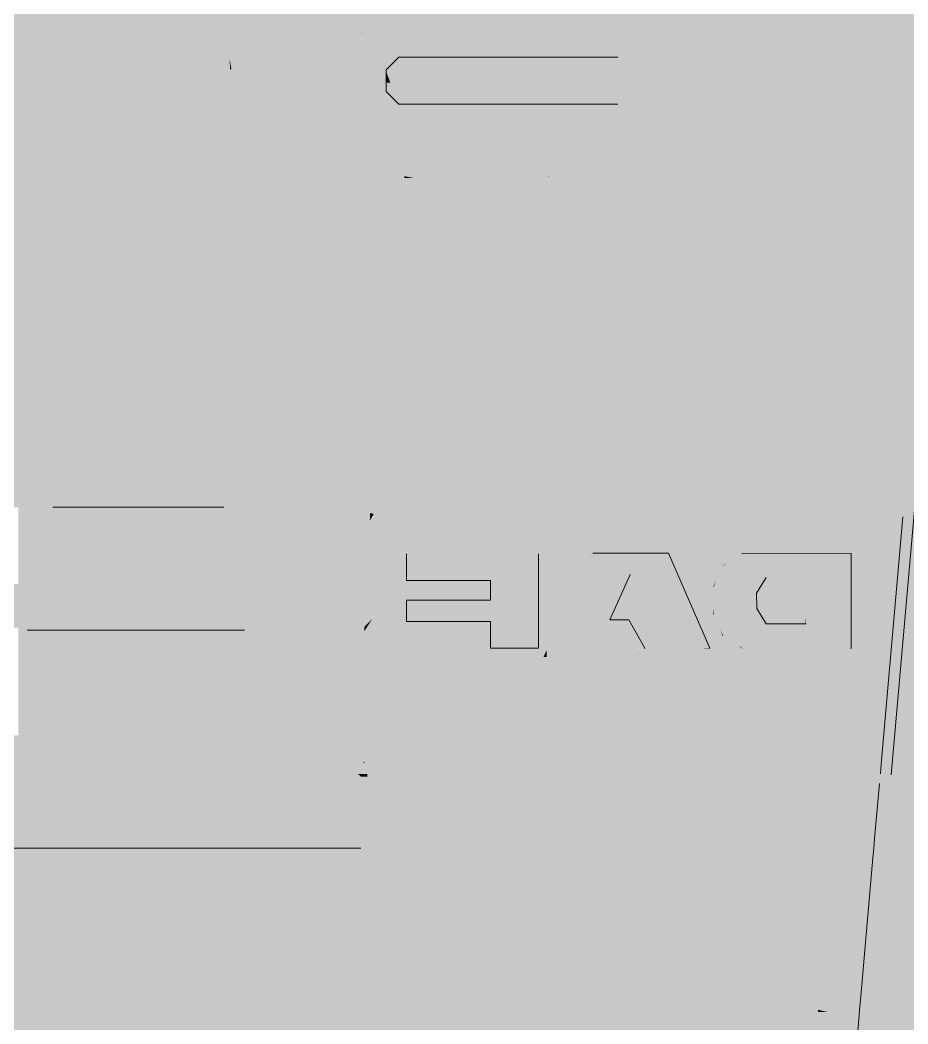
# Model space of a CAD drawing. Header units: millimetres. Extents: x 365175 to 2667127, y -330297 to -162108.
# Drawn here: x 1651414.2 to 1651786.2, y -326189 to -325768.4 of the extents above; entities that cross this region are included whole.
import ezdxf

# ---------------------------------------------------------------- set-up
doc = ezdxf.new("R2010")
doc.units = ezdxf.units.MM
doc.header["$MEASUREMENT"] = 0
doc.layers.add('Cars', color=7, linetype='Continuous')

# ---------------------------------------------------------------- blocks, each defined once
blk = doc.blocks.new('Élément de coupe_76_1', base_point=(1275690.65, -327096.82))
at = {"layer": 'Cars', "linetype": 'Continuous', "lineweight": 0, "true_color": 0x000000}
for points in [[(1651273.85, -325774.34), (1651634.84, -325774.34), (1651273.85, -325763.52)], [(1651634.83, -325763.52), (1651273.85, -325763.52), (1651634.84, -325774.34)], [(1651634.84, -325774.34), (1651747.06, -325774.35), (1651634.83, -325763.52)], [(1651747.06, -325774.35), (1651747, -325763.52), (1651634.83, -325763.52)], [(1651747, -325763.52), (1651747.06, -325774.35), (1651805.3, -325774.36)], [(1651805.16, -325763.52), (1651747, -325763.52), (1651805.3, -325774.36)], [(1651634.84, -325774.34), (1651273.85, -325774.34), (1651297.78, -325775.87), (1651344.5, -325775.8), (1651347.19, -325779.04), (1651502.75, -325789), (1651501.94, -325784.4), (1651509.05, -325775.8), (1651634.84, -325776.15)], [(1651509.05, -325775.8), (1651507.44, -325777.74), (1651513.74, -325786.57), (1651522.25, -325778.23)], [(1651509.05, -325775.8), (1651522.25, -325778.23), (1651666.42, -325778.23), (1651544, -325775.9)], [(1651544, -325775.9), (1651666.42, -325778.23), (1651677.98, -325775.88), (1651634.84, -325776.15)], [(1651634.84, -325776.15), (1651643.41, -325776.1), (1651634.84, -325774.34)], [(1651634.84, -325774.34), (1651643.41, -325776.1), (1651677.98, -325775.88), (1651685.36, -325784.45), (1651685.32, -325784.69), (1651747.6, -325797.46), (1651747.06, -325774.35)], [(1651666.42, -325778.23), (1651674.93, -325786.57), (1651679.84, -325778.04), (1651677.98, -325775.88)], [(1651747.06, -325774.35), (1651747.6, -325797.46), (1651805.73, -325797.43)], [(1651805.3, -325774.36), (1651747.06, -325774.35), (1651805.73, -325797.43)], [(1651347.19, -325779.04), (1651351.65, -325784.4), (1651349.46, -325797.46), (1651504.24, -325797.46), (1651502.75, -325789)], [(1651501.94, -325784.4), (1651513.74, -325786.57), (1651507.44, -325777.74)], [(1651513.74, -325786.57), (1651567.55, -325789.24), (1651522.25, -325778.23)], [(1651522.25, -325778.23), (1651567.55, -325789.24), (1651572.95, -325783.94)], [(1651572.95, -325783.94), (1651666.42, -325778.23), (1651522.25, -325778.23)], [(1651664.66, -325783.94), (1651666.42, -325778.23), (1651572.95, -325783.94)], [(1651664.66, -325783.94), (1651670.06, -325789.24), (1651666.42, -325778.23)], [(1651674.93, -325786.57), (1651666.42, -325778.23), (1651670.06, -325789.24)], [(1651679.84, -325778.04), (1651674.93, -325786.57), (1651685.36, -325784.45)], [(1651513.74, -325786.57), (1651501.94, -325784.4), (1651504.1, -325796.67)], [(1651513.74, -325786.57), (1651501.94, -325784.4), (1651504.1, -325796.67)], [(1651501.94, -325784.4), (1651502.21, -325788.96), (1651502.75, -325789)], [(1651567.55, -325789.83), (1651572.6, -325803.24), (1651572.73, -325803.36), (1651572.73, -325784.16), (1651567.55, -325789.24)], [(1651567.55, -325789.24), (1651567.55, -325789.83), (1651569.33, -325794.56), (1651572.73, -325794.56), (1651572.73, -325784.16)], [(1651572.95, -325783.94), (1651572.73, -325784.16), (1651572.73, -325803.36), (1651572.91, -325803.54), (1651664.43, -325783.94)], [(1651572.95, -325783.94), (1651572.73, -325784.16), (1651572.73, -325794.56), (1651614.86, -325794.56), (1651664.43, -325783.94)], [(1651572.91, -325803.54), (1651572.95, -325803.58), (1651664.43, -325803.58), (1651664.43, -325783.94)], [(1651614.86, -325794.56), (1651658.56, -325794.56), (1651663.97, -325799.86), (1651663.97, -325803.58), (1651664.43, -325803.58), (1651664.43, -325783.94)], [(1651664.43, -325803.58), (1651669.84, -325798.28), (1651664.43, -325783.94)], [(1651664.43, -325803.58), (1651669.84, -325798.28), (1651664.43, -325783.94)], [(1651664.43, -325783.94), (1651669.84, -325789.24), (1651664.66, -325783.94)], [(1651664.43, -325783.94), (1651669.84, -325789.24), (1651664.66, -325783.94)], [(1651669.84, -325789.24), (1651664.43, -325783.94), (1651669.84, -325798.28)], [(1651669.84, -325789.24), (1651664.43, -325783.94), (1651669.84, -325798.28)], [(1651669.84, -325789.24), (1651670.06, -325789.24), (1651664.66, -325783.94)], [(1651669.84, -325789.24), (1651670.06, -325789.24), (1651664.66, -325783.94)], [(1651674.93, -325786.57), (1651674.93, -325800.95), (1651684.48, -325789.9), (1651685.36, -325784.45)], [(1651683.25, -325797.46), (1651747.6, -325797.46), (1651685.32, -325784.69)], [(1651502.21, -325788.96), (1651502.71, -325797.46), (1651504.24, -325797.46), (1651502.75, -325789)], [(1651504, -325802.74), (1651513.74, -325800.95), (1651513.74, -325786.57), (1651504.1, -325796.67), (1651504.24, -325797.46)], [(1651504, -325802.74), (1651513.74, -325800.95), (1651513.74, -325786.57), (1651504.1, -325796.67), (1651504.24, -325797.46)], [(1651567.55, -325789.24), (1651513.74, -325786.57), (1651513.74, -325800.95)], [(1651513.74, -325800.95), (1651567.55, -325798.28), (1651567.55, -325789.24)], [(1651572.6, -325803.24), (1651567.55, -325789.83), (1651567.55, -325798.28)], [(1651567.55, -325794.56), (1651569.33, -325794.56), (1651567.55, -325789.83)], [(1651670.06, -325789.24), (1651669.84, -325789.24), (1651669.84, -325798.28)], [(1651670.06, -325789.24), (1651669.84, -325789.24), (1651669.84, -325798.28)], [(1651670.06, -325798.28), (1651670.06, -325789.24), (1651669.84, -325798.28)], [(1651670.06, -325798.28), (1651670.06, -325789.24), (1651669.84, -325798.28)], [(1651674.93, -325800.95), (1651674.93, -325786.57), (1651670.06, -325798.28)], [(1651670.06, -325798.28), (1651674.93, -325786.57), (1651670.06, -325789.24)], [(1651674.93, -325800.95), (1651683.47, -325802.68), (1651683.25, -325797.46), (1651684.48, -325789.9)], [(1651349.46, -325797.46), (1651349.67, -325802.31), (1651634.82, -325820.57), (1651634.82, -325810.8), (1651512.25, -325811.13), (1651504, -325802.74), (1651504.24, -325797.46)], [(1651500.72, -325809.27), (1651500.56, -325811.97), (1651634.82, -325820.57), (1651634.82, -325810.8), (1651512.25, -325811.13), (1651504, -325802.74), (1651504.24, -325797.46), (1651502.71, -325797.46)], [(1651522.25, -325809.29), (1651567.55, -325798.28), (1651513.74, -325800.95)], [(1651522.25, -325809.29), (1651572.95, -325803.58), (1651567.55, -325798.28)], [(1651634.82, -325820.57), (1651747.6, -325797.46), (1651683.25, -325797.46), (1651683.47, -325802.68), (1651675.05, -325811.04), (1651634.82, -325810.8)], [(1651748.13, -325820.57), (1651747.6, -325797.46), (1651634.82, -325820.57)], [(1651664.66, -325803.58), (1651670.06, -325798.28), (1651664.43, -325803.58)], [(1651669.84, -325798.28), (1651664.43, -325803.58), (1651670.06, -325798.28)], [(1651669.84, -325798.28), (1651664.43, -325803.58), (1651670.06, -325798.28)], [(1651664.45, -325803.58), (1651670.06, -325798.28), (1651664.43, -325803.58)], [(1651666.42, -325809.29), (1651670.06, -325798.28), (1651664.66, -325803.58)], [(1651674.93, -325800.95), (1651670.06, -325798.28), (1651666.42, -325809.29)], [(1651747.6, -325797.46), (1651748.13, -325820.57), (1651805.73, -325797.43)], [(1651805.73, -325797.43), (1651748.13, -325820.57), (1651806.15, -325820.5)], [(1651504, -325802.74), (1651508.91, -325807.73), (1651513.74, -325800.95)], [(1651504, -325802.74), (1651508.91, -325807.73), (1651513.74, -325800.95)], [(1651508.91, -325807.73), (1651512.25, -325811.13), (1651522.25, -325809.29), (1651513.74, -325800.95)], [(1651508.91, -325807.73), (1651512.25, -325811.13), (1651522.25, -325809.29), (1651513.74, -325800.95)], [(1651666.42, -325809.29), (1651675.05, -325811.04), (1651678.67, -325807.45), (1651674.93, -325800.95)], [(1651683.47, -325802.68), (1651674.93, -325800.95), (1651678.67, -325807.45)], [(1651522.25, -325809.29), (1651666.42, -325809.29), (1651572.95, -325803.58)], [(1651666.42, -325809.29), (1651664.66, -325803.58), (1651572.95, -325803.58)], [(1651604.86, -325810.88), (1651522.25, -325809.29), (1651512.25, -325811.13)], [(1651604.86, -325810.88), (1651522.25, -325809.29), (1651512.25, -325811.13)], [(1651666.42, -325809.29), (1651522.25, -325809.29), (1651604.86, -325810.88), (1651634.82, -325810.8), (1651675.05, -325811.04)], [(1651666.42, -325809.29), (1651522.25, -325809.29), (1651604.86, -325810.88), (1651634.82, -325810.8), (1651675.05, -325811.04)], [(1651634.82, -325810.8), (1651634.82, -325820.57), (1651673.34, -325812.67), (1651675.05, -325811.04)], [(1651500.05, -325820.57), (1651634.82, -325820.57), (1651500.56, -325811.97)], [(1651673.34, -325812.67), (1651634.82, -325820.57), (1651665.05, -325820.57)], [(1651634.83, -325829.3), (1651273.85, -325820.57), (1651273.85, -325829.3)], [(1651404.52, -325820.57), (1651273.85, -325820.57), (1651634.83, -325829.3), (1651634.82, -325820.57)], [(1651500.05, -325820.57), (1651498.01, -325825.99), (1651634.83, -325829.3), (1651634.82, -325820.57)], [(1651634.83, -325829.3), (1651748.13, -325820.57), (1651634.82, -325820.57)], [(1651665.05, -325820.57), (1651634.82, -325820.57), (1651634.83, -325829.3), (1651659.77, -325827.38)], [(1651634.83, -325829.3), (1651748.19, -325829.3), (1651748.13, -325820.57)], [(1651748.13, -325820.57), (1651748.19, -325829.3), (1651806.15, -325820.5)], [(1651806.15, -325820.5), (1651748.19, -325829.3), (1651806.3, -325829.3)], [(1651634.83, -325829.3), (1651498.01, -325825.99), (1651496.77, -325829.3)], [(1651634.83, -325829.3), (1651658.28, -325829.3), (1651659.77, -325827.38)], [(1651634.83, -325829.3), (1651273.85, -325829.3), (1651575.26, -325833.78)], [(1651273.85, -325833.78), (1651575.26, -325833.78), (1651273.85, -325829.3)], [(1651496.8, -325830.48), (1651499.32, -325832.65), (1651575.26, -325833.78), (1651634.83, -325829.3), (1651496.77, -325829.3)], [(1651575.26, -325833.78), (1651634.83, -325833.78), (1651634.83, -325829.3)], [(1651575.26, -325833.78), (1651634.83, -325833.78), (1651634.83, -325829.3)], [(1651748.56, -325833.78), (1651748.19, -325829.3), (1651634.83, -325833.78)], [(1651634.83, -325833.78), (1651748.19, -325829.3), (1651634.83, -325829.3)], [(1651634.83, -325829.3), (1651634.83, -325833.78), (1651654.08, -325833.02), (1651658.28, -325829.3)], [(1651748.56, -325833.78), (1651795.1, -325833.78), (1651748.19, -325829.3)], [(1651806.3, -325829.3), (1651748.19, -325829.3), (1651795.1, -325833.78)], [(1651273.85, -325845.12), (1651574.41, -325845.12), (1651273.85, -325833.78)], [(1651575.26, -325833.78), (1651273.85, -325833.78), (1651574.41, -325845.12)], [(1651499.32, -325832.65), (1651500.63, -325833.78), (1651575.26, -325833.78)], [(1651500.63, -325833.78), (1651507.4, -325835.19), (1651575.21, -325834.49), (1651575.26, -325833.78)], [(1651634.83, -325845.12), (1651575.26, -325833.78), (1651574.41, -325845.12)], [(1651575.21, -325834.49), (1651578.82, -325834.46), (1651575.26, -325833.78)], [(1651634.83, -325845.12), (1651634.83, -325833.78), (1651575.26, -325833.78)], [(1651634.83, -325833.78), (1651575.26, -325833.78), (1651578.82, -325834.46), (1651634.83, -325833.88)], [(1651634.83, -325833.78), (1651653.23, -325833.78), (1651654.08, -325833.02)], [(1651748.56, -325845.12), (1651634.83, -325833.78), (1651634.83, -325845.12)], [(1651748.56, -325845.12), (1651748.56, -325833.78), (1651634.83, -325833.78)], [(1651634.83, -325833.88), (1651636.21, -325833.92), (1651634.83, -325833.78)], [(1651634.83, -325833.78), (1651636.21, -325833.92), (1651652.09, -325834.29), (1651653.23, -325833.78)], [(1651748.56, -325845.12), (1651794.86, -325845.12), (1651748.56, -325833.78)], [(1651794.86, -325845.12), (1651795.1, -325833.78), (1651748.56, -325833.78)], [(1651273.85, -325845.12), (1651273.85, -325862.13), (1651573.14, -325862.13)], [(1651574.41, -325845.12), (1651273.85, -325845.12), (1651573.14, -325862.13)], [(1651634.83, -325862.13), (1651574.41, -325845.12), (1651573.14, -325862.13)], [(1651634.83, -325862.13), (1651634.83, -325845.12), (1651574.41, -325845.12)], [(1651634.83, -325862.13), (1651748.57, -325862.13), (1651634.83, -325845.12)], [(1651748.57, -325862.13), (1651748.56, -325845.12), (1651634.83, -325845.12)], [(1651748.57, -325862.13), (1651794.15, -325862.13), (1651748.56, -325845.12)], [(1651794.15, -325862.13), (1651794.86, -325845.12), (1651748.56, -325845.12)], [(1651566.57, -325968.49), (1651273.85, -325862.13), (1651273.85, -325968.49)], [(1651573.14, -325862.13), (1651273.85, -325862.13), (1651566.57, -325968.49)], [(1651634.83, -325968.49), (1651573.14, -325862.13), (1651566.57, -325968.49)], [(1651634.83, -325968.49), (1651634.83, -325862.13), (1651573.14, -325862.13)], [(1651634.83, -325968.49), (1651748.57, -325968.49), (1651634.83, -325862.13)], [(1651748.57, -325968.49), (1651748.57, -325862.13), (1651634.83, -325862.13)], [(1651748.57, -325968.49), (1651784.82, -325968.49), (1651748.57, -325862.13)], [(1651784.82, -325968.49), (1651794.15, -325862.13), (1651748.57, -325862.13)], [(1651798.7, -325862.13), (1651779.17, -326084.59), (1651806.67, -326084.59), (1651802.9, -325979.33), (1651792.77, -325975.96), (1651791.95, -325969.89), (1651802.57, -325970.23)], [(1651784.47, -325972.5), (1651794.15, -325864.88), (1651784.82, -325968.49)], [(1651794.15, -325864.88), (1651784.47, -325972.5), (1651798.04, -325869.66), (1651798.45, -325864.88)], [(1651784.82, -325968.49), (1651794.15, -325864.88), (1651794.15, -325862.13)], [(1651784.47, -325972.5), (1651779.16, -326084.41), (1651781.62, -326056.72), (1651798.04, -325869.66)], [(1651779.16, -326084.41), (1651781.62, -326056.72), (1651798.04, -325869.66), (1651788.55, -325941.56), (1651782.84, -326006.8)], [(1651566.57, -325968.49), (1651273.85, -325968.49), (1651273.85, -325972.5)], [(1651566.57, -325968.49), (1651273.85, -325968.49), (1651273.85, -325972.5)], [(1651566.57, -325968.49), (1651273.85, -325972.5), (1651566.33, -325972.5)], [(1651566.57, -325968.49), (1651273.85, -325972.5), (1651566.33, -325972.5)], [(1651566.33, -325972.5), (1651634.83, -325972.5), (1651566.57, -325968.49)], [(1651566.33, -325972.5), (1651634.83, -325972.5), (1651566.57, -325968.49)], [(1651566.57, -325968.49), (1651634.83, -325972.5), (1651634.83, -325968.49)], [(1651566.57, -325968.49), (1651634.83, -325972.5), (1651634.83, -325968.49)], [(1651634.83, -325972.5), (1651748.57, -325968.49), (1651634.83, -325968.49)], [(1651634.83, -325972.5), (1651748.57, -325968.49), (1651634.83, -325968.49)], [(1651634.83, -325972.5), (1651748.57, -325972.5), (1651748.57, -325968.49)], [(1651634.83, -325972.5), (1651748.57, -325972.5), (1651748.57, -325968.49)], [(1651784.47, -325972.5), (1651784.82, -325968.49), (1651748.57, -325972.5)], [(1651784.47, -325972.5), (1651784.82, -325968.49), (1651748.57, -325972.5)], [(1651748.57, -325972.5), (1651784.82, -325968.49), (1651748.57, -325968.49)], [(1651748.57, -325972.5), (1651784.82, -325968.49), (1651748.57, -325968.49)], [(1651413.54, -325972.5), (1651413.54, -326004.72), (1651418.39, -326001.59), (1651414.86, -325972.5)], [(1651413.54, -325977.79), (1651415.63, -325978.81), (1651414.86, -325972.5), (1651413.54, -325972.5)], [(1651414.86, -325972.5), (1651418.39, -326001.59), (1651426.17, -325996.57), (1651427.93, -325995.3), (1651427.93, -325972.5)], [(1651427.93, -325972.5), (1651414.86, -325972.5), (1651415.63, -325978.81), (1651427.93, -325984.84)], [(1651427.93, -325972.5), (1651427.93, -325995.3), (1651429.28, -325991.05), (1651428.42, -325972.5)], [(1651427.93, -325984.84), (1651429.11, -325987.35), (1651428.42, -325972.5), (1651427.93, -325972.5)], [(1651431.36, -325972.5), (1651428.42, -325972.5), (1651429.28, -325991.05), (1651431.45, -325984.2)], [(1651431.36, -325972.5), (1651428.42, -325972.5), (1651429.11, -325987.35), (1651429.91, -325989.06), (1651431.45, -325984.2)], [(1651498.12, -325972.5), (1651431.36, -325972.5), (1651431.45, -325984.21), (1651497.22, -325984.22)], [(1651498.12, -325972.5), (1651431.36, -325972.5), (1651431.45, -325984.21), (1651497.22, -325984.22)], [(1651498.12, -325972.5), (1651497.22, -325984.22), (1651499.49, -325993.62), (1651500.96, -325972.5)], [(1651498.12, -325972.5), (1651497.22, -325984.22), (1651499.49, -325993.62), (1651500.96, -325972.5)], [(1651500.96, -325972.5), (1651499.49, -325993.62), (1651503.52, -325996.92), (1651502.24, -325972.5)], [(1651500.96, -325972.5), (1651500.03, -325985.92), (1651502.87, -325984.47), (1651502.24, -325972.5)], [(1651515.33, -325972.5), (1651502.24, -325972.5), (1651503.52, -325996.93), (1651513.08, -326004.76)], [(1651502.24, -325972.5), (1651502.87, -325984.47), (1651514.92, -325978.33), (1651515.33, -325972.5)], [(1651515.33, -325972.5), (1651513.08, -326004.76), (1651533.42, -326004.9), (1651520.42, -325972.5)], [(1651514.92, -325978.33), (1651522.74, -325978.29), (1651520.42, -325972.5), (1651515.33, -325972.5)], [(1651564.58, -325972.5), (1651520.42, -325972.5), (1651533.42, -326004.9), (1651559.32, -326005.08), (1651560.88, -325974.9)], [(1651564.58, -325972.5), (1651520.42, -325972.5), (1651522.74, -325978.29), (1651560.72, -325978.08), (1651560.88, -325974.9)], [(1651559.32, -326005.08), (1651559.96, -326007.01), (1651566.09, -325976.5), (1651560.88, -325974.9)], [(1651560.72, -325978.08), (1651562.39, -325975.36), (1651560.88, -325974.9)], [(1651564.58, -325972.5), (1651560.88, -325974.9), (1651566.09, -325976.5), (1651566.33, -325972.5)], [(1651562.39, -325975.36), (1651566.26, -325973.72), (1651566.33, -325972.5), (1651564.58, -325972.5), (1651560.88, -325974.9)], [(1651634.83, -325976.5), (1651566.33, -325972.5), (1651566.09, -325976.5)], [(1651566.26, -325973.72), (1651587.25, -325973.72), (1651566.33, -325972.5)], [(1651634.83, -325976.5), (1651634.83, -325972.5), (1651566.33, -325972.5)], [(1651634.83, -325972.5), (1651566.33, -325972.5), (1651587.25, -325973.72), (1651631.83, -325973.72), (1651634.83, -325973.61)], [(1651634.83, -325976.5), (1651748.57, -325976.5), (1651634.83, -325972.5)], [(1651748.57, -325976.5), (1651748.57, -325972.5), (1651634.83, -325972.5)], [(1651634.83, -325973.61), (1651666.46, -325973.61), (1651634.83, -325972.5)], [(1651748.57, -325972.5), (1651634.83, -325972.5), (1651666.46, -325973.61), (1651745.63, -325973.61), (1651748.57, -325973.45)], [(1651748.57, -325976.5), (1651784.11, -325976.5), (1651748.57, -325972.5)], [(1651784.11, -325976.5), (1651784.47, -325972.5), (1651748.57, -325972.5)], [(1651748.57, -325973.45), (1651757.05, -325973.45), (1651748.57, -325972.5)], [(1651784.47, -325972.5), (1651748.57, -325972.5), (1651757.05, -325973.45), (1651781.97, -325973.45)], [(1651779.16, -326084.41), (1651784.47, -325972.5), (1651774.66, -326084.23)], [(1651558.54, -326022.48), (1651556.68, -326067.45), (1651558.63, -326073.22), (1651558.16, -326078.84), (1651560.03, -326080.22), (1651566.09, -325976.5), (1651559.96, -326007.01), (1651561.94, -326012.34), (1651562.21, -326012.99), (1651561.67, -326019.45)], [(1651560.03, -326080.22), (1651634.83, -326080.22), (1651595.15, -326020.34), (1651576.1, -326020.34), (1651576.1, -326011.5), (1651589.29, -326011.5), (1651583.82, -326003.25), (1651576.1, -326003.25), (1651576.1, -325992.06), (1651576.4, -325992.06), (1651566.09, -325976.5)], [(1651634.83, -325976.5), (1651566.09, -325976.5), (1651576.4, -325992.06), (1651631.42, -325992.06), (1651631.42, -326031.54), (1651611.3, -326031.54), (1651611.3, -326020.34), (1651595.15, -326020.34), (1651634.83, -326080.22)], [(1651653.37, -325993.41), (1651634.83, -325976.5), (1651634.83, -326080.22), (1651748.58, -326080.22), (1651695.22, -326031.57), (1651682.5, -326031.55), (1651674.59, -326012.76), (1651667.33, -326006.14), (1651661.28, -326019.69), (1651669.33, -326019.69), (1651675.95, -326031.48), (1651675.67, -326031.55), (1651635.49, -326031.5)], [(1651748.57, -325976.5), (1651634.83, -325976.5), (1651653.37, -325993.41), (1651654.15, -325991.75), (1651654.39, -325991.69), (1651685.92, -325991.73), (1651703.21, -326031.52), (1651702.99, -326031.58), (1651695.22, -326031.57), (1651748.58, -326080.22), (1651748.57, -326031.62), (1651716.68, -326031.6), (1651708.64, -326026.39), (1651704.65, -326017.57), (1651704.63, -326005.84), (1651708.59, -325997.03), (1651716.62, -325991.83), (1651716.94, -325991.77), (1651748.57, -325991.8)], [(1651752.47, -325991.81), (1651748.57, -325976.5), (1651748.57, -325991.8)], [(1651748.57, -325976.5), (1651752.47, -325991.81), (1651762.47, -325991.82), (1651762.5, -326031.14), (1651775.01, -326080.22), (1651784.11, -325976.5)], [(1651273.85, -326012.99), (1651562.21, -326012.99), (1651561.91, -326012.27), (1651426.18, -325996.57), (1651413.54, -326004.72), (1651395.76, -326004.11), (1651381.37, -325993.82), (1651380.5, -325991.28), (1651319.11, -325984.18), (1651273.85, -325983.7)], [(1651427.93, -325995.3), (1651426.17, -325996.57), (1651561.92, -326012.27), (1651559.96, -326007.01), (1651559.32, -326005.08), (1651513.08, -326004.76), (1651503.52, -325996.92), (1651499.49, -325993.62), (1651497.22, -325984.22), (1651431.45, -325984.21), (1651429.28, -325991.05)], [(1651431.45, -325984.21), (1651429.91, -325989.06), (1651498.24, -325989.04), (1651499.49, -325993.62), (1651497.22, -325984.22)], [(1651661.28, -326019.69), (1651654.39, -325991.69), (1651635.7, -326031.44)], [(1651654.39, -325991.69), (1651654.15, -325991.75), (1651639.56, -326022.84), (1651635.7, -326031.44)], [(1651654.39, -325991.69), (1651654.15, -325991.75), (1651639.56, -326022.84), (1651635.7, -326031.44)], [(1651654.15, -325991.75), (1651653.31, -325993.35), (1651653.37, -325993.41)], [(1651661.28, -326019.69), (1651669.77, -326000.68), (1651654.39, -325991.69)], [(1651669.77, -326000.68), (1651685.92, -325991.73), (1651654.39, -325991.69)], [(1651682.71, -326031.5), (1651685.92, -325991.73), (1651669.77, -326000.68)], [(1651703.21, -326031.52), (1651685.92, -325991.73), (1651682.71, -326031.5)], [(1651726.81, -326001.96), (1651716.94, -325991.77), (1651708.92, -325996.96)], [(1651710.74, -325995.63), (1651708.92, -325996.96), (1651716.94, -325991.77), (1651716.62, -325991.83)], [(1651762.47, -325991.82), (1651716.94, -325991.77), (1651743.56, -326001.98)], [(1651743.56, -326001.98), (1651716.94, -325991.77), (1651726.81, -326001.96)], [(1651743.57, -326021.39), (1651762.47, -325991.82), (1651743.56, -326001.98)], [(1651762.5, -326031.59), (1651762.47, -325991.82), (1651743.57, -326021.39)], [(1651426.17, -325996.57), (1651561.91, -326012.27), (1651426.18, -325996.57), (1651427.93, -325995.3)], [(1651573.16, -326008.38), (1651587.4, -326008.65), (1651583.82, -326003.25), (1651576.1, -326003.25), (1651576.1, -325992.06), (1651572.91, -325997.62)], [(1651611.3, -325992.06), (1651576.1, -326003.25), (1651611.3, -326003.25)], [(1651576.1, -325992.06), (1651576.1, -326003.25), (1651611.3, -325992.06)], [(1651611.3, -326020.34), (1651631.42, -326031.54), (1651611.3, -325992.06), (1651611.3, -326003.25), (1651611.3, -326011.5)], [(1651631.42, -326031.54), (1651631.42, -325992.06), (1651611.3, -325992.06)], [(1651634.83, -326035.18), (1651673.1, -326036.44), (1651675.67, -326031.55), (1651635.49, -326031.5), (1651653.37, -325993.41), (1651653.31, -325993.35), (1651651.91, -325996.02), (1651634.83, -326032.47)], [(1651710.74, -325995.63), (1651708.59, -325997.03), (1651708.92, -325996.96)], [(1651418.39, -326001.59), (1651426.18, -325996.57), (1651426.17, -325996.56)], [(1651561.91, -326012.27), (1651426.18, -325996.57), (1651561.91, -326012.28), (1651562.2, -326012.99)], [(1651702.23, -326010.52), (1651702.33, -326022.1), (1651706.42, -326030.71), (1651714.6, -326035.65), (1651748.57, -326034.84), (1651748.57, -326031.62), (1651716.68, -326031.6), (1651708.64, -326026.39), (1651704.65, -326017.57), (1651704.63, -326005.84), (1651708.59, -325997.03), (1651706.19, -326001.72)], [(1651722.84, -326008.43), (1651708.92, -325996.96), (1651704.96, -326005.77)], [(1651704.96, -326005.77), (1651708.92, -325996.96), (1651708.59, -325997.03), (1651705.7, -326003.46)], [(1651704.96, -326005.77), (1651708.92, -325996.96), (1651708.59, -325997.03), (1651705.7, -326003.46)], [(1651722.84, -326008.43), (1651726.81, -326001.96), (1651708.92, -325996.96)], [(1651583.82, -326003.25), (1651589.29, -326011.5), (1651611.3, -326011.5), (1651611.3, -326003.25)], [(1651583.82, -326003.25), (1651587.4, -326008.65), (1651607.98, -326009.05), (1651608.04, -326011.5), (1651611.3, -326011.5), (1651611.3, -326003.25)], [(1651669.64, -326000.98), (1651667.33, -326006.14), (1651674.59, -326012.76)], [(1651667.61, -326005.51), (1651668.24, -326006.97), (1651674.59, -326012.76), (1651669.64, -326000.98)], [(1651669.64, -326000.98), (1651679.61, -326024.7), (1651682.71, -326031.5), (1651669.77, -326000.68)], [(1651669.64, -326000.98), (1651679.61, -326024.7), (1651682.71, -326031.5), (1651669.77, -326000.68)], [(1651704.96, -326005.77), (1651705.7, -326003.46), (1651704.63, -326005.84)], [(1651704.96, -326005.77), (1651705.7, -326003.46), (1651704.63, -326005.84)], [(1651722.84, -326008.43), (1651722.85, -326014.89), (1651726.83, -326021.37), (1651743.33, -326021.38), (1651743.3, -326002.04), (1651726.78, -326002.03)], [(1651722.84, -326008.71), (1651724.38, -326006.21), (1651741.36, -326005.8), (1651741.49, -326021.38), (1651743.33, -326021.38), (1651743.3, -326002.04), (1651726.78, -326002.03), (1651722.84, -326008.43)], [(1651726.81, -326001.96), (1651726.78, -326002.03), (1651739.57, -326002.04), (1651743.56, -326001.98)], [(1651726.81, -326001.96), (1651726.78, -326002.03), (1651739.57, -326002.04), (1651743.56, -326001.98)], [(1651739.57, -326002.04), (1651743.3, -326002.04), (1651743.56, -326001.98)], [(1651739.57, -326002.04), (1651743.3, -326002.04), (1651743.56, -326001.98)], [(1651743.3, -326002.04), (1651743.32, -326017.45), (1651743.57, -326021.39), (1651743.56, -326001.98)], [(1651743.3, -326002.04), (1651743.32, -326017.45), (1651743.57, -326021.39), (1651743.56, -326001.98)], [(1651668.24, -326006.97), (1651680.53, -326035.3), (1651699.39, -326035.37), (1651695.22, -326031.57), (1651682.5, -326031.55), (1651674.59, -326012.76)], [(1651704.63, -326005.84), (1651704.65, -326014.49), (1651704.97, -326017.51), (1651704.96, -326005.77)], [(1651704.63, -326005.84), (1651704.65, -326014.49), (1651704.97, -326017.51), (1651704.96, -326005.77)], [(1651704.97, -326017.51), (1651722.84, -326008.43), (1651704.96, -326005.77)], [(1651704.97, -326017.51), (1651722.85, -326014.89), (1651722.84, -326008.43)], [(1651776.06, -326084.28), (1651779.16, -326084.41), (1651782.84, -326006.8)], [(1651576.1, -326011.5), (1651573.34, -326016.31), (1651573.54, -326024.8), (1651598.42, -326025.28), (1651595.15, -326020.34), (1651576.1, -326020.34)], [(1651611.3, -326020.34), (1651576.1, -326011.5), (1651576.1, -326020.34)], [(1651611.3, -326011.5), (1651576.1, -326011.5), (1651611.3, -326020.34)], [(1651273.85, -326012.99), (1651273.85, -326019.45), (1651562.19, -326013.11), (1651562.21, -326012.99)], [(1651562.19, -326013.11), (1651273.85, -326019.45), (1651561.67, -326019.45)], [(1651704.65, -326014.49), (1651704.65, -326017.57), (1651704.97, -326017.51)], [(1651704.65, -326014.49), (1651704.65, -326017.57), (1651704.97, -326017.51)], [(1651708.94, -326026.33), (1651722.85, -326014.89), (1651704.97, -326017.51)], [(1651708.94, -326026.33), (1651726.83, -326021.37), (1651722.85, -326014.89)], [(1651561.67, -326019.45), (1651273.85, -326019.45), (1651273.85, -326023.99), (1651561.56, -326019.55)], [(1651561.67, -326019.45), (1651273.85, -326019.45), (1651273.85, -326023.99), (1651561.56, -326019.55)], [(1651561.56, -326019.55), (1651273.85, -326023.99), (1651393.3, -326023.99), (1651395.76, -326023.19), (1651413.54, -326022.92), (1651417.22, -326023.99), (1651508.19, -326023.99), (1651511.82, -326022.84), (1651558.54, -326022.48)], [(1651561.56, -326019.55), (1651273.85, -326023.99), (1651393.3, -326023.99), (1651395.76, -326023.19), (1651413.54, -326022.92), (1651417.22, -326023.99), (1651508.19, -326023.99), (1651511.82, -326022.84), (1651558.54, -326022.48)], [(1651558.54, -326022.48), (1651558.46, -326024.42), (1651561.67, -326019.45)], [(1651595.15, -326020.34), (1651598.42, -326025.28), (1651608.36, -326025.47), (1651608.62, -326036.23), (1651628.51, -326036.62), (1651631.42, -326031.54), (1651611.3, -326031.54), (1651611.3, -326020.34)], [(1651631.42, -326031.54), (1651611.3, -326020.34), (1651611.3, -326031.54)], [(1651635.7, -326031.44), (1651675.95, -326031.48), (1651661.28, -326019.69)], [(1651661.28, -326019.69), (1651675.95, -326031.48), (1651669.33, -326019.69)], [(1651704.65, -326017.57), (1651707.63, -326024.17), (1651708.94, -326026.33), (1651704.97, -326017.51)], [(1651704.65, -326017.57), (1651707.63, -326024.17), (1651708.94, -326026.33), (1651704.97, -326017.51)], [(1651743.57, -326021.39), (1651743.32, -326017.45), (1651743.33, -326021.38)], [(1651743.57, -326021.39), (1651743.32, -326017.45), (1651743.33, -326021.38)], [(1651413.54, -326022.92), (1651413.54, -326068.15), (1651425.36, -326058.89), (1651421.12, -326023.99), (1651417.22, -326023.99)], [(1651413.54, -326025.14), (1651421.74, -326029.08), (1651421.12, -326023.99), (1651417.22, -326023.99), (1651413.54, -326022.92)], [(1651421.12, -326023.99), (1651425.36, -326058.89), (1651426.67, -326057.86), (1651426.68, -326057.86), (1651427.93, -326056.88), (1651427.93, -326023.99)], [(1651421.12, -326023.99), (1651425.36, -326058.89), (1651426.67, -326057.86), (1651426.68, -326057.86), (1651427.93, -326056.87), (1651426.67, -326057.86), (1651425.36, -326058.88), (1651421.74, -326029.07), (1651427.93, -326032.05), (1651427.93, -326023.99)], [(1651427.93, -326056.87), (1651431.73, -326043.9), (1651430.81, -326023.99), (1651427.93, -326023.99)], [(1651427.93, -326023.99), (1651427.93, -326032.05), (1651431.53, -326039.69), (1651430.81, -326023.99)], [(1651430.81, -326023.99), (1651431.73, -326043.9), (1651431.91, -326043.3), (1651431.76, -326023.99)], [(1651430.81, -326023.99), (1651431.54, -326039.69), (1651431.88, -326040.43), (1651431.76, -326023.99)], [(1651431.76, -326023.99), (1651431.8, -326029.27), (1651470.88, -326043.32), (1651492.69, -326043.34), (1651494.17, -326023.99)], [(1651431.76, -326023.99), (1651431.8, -326029.27), (1651462.14, -326040.18), (1651492.61, -326039.93), (1651492.35, -326043.34), (1651470.88, -326043.32), (1651492.69, -326043.34), (1651494.17, -326023.99)], [(1651494.17, -326023.99), (1651492.69, -326043.34), (1651494.16, -326050.12), (1651494.77, -326023.99)], [(1651494.17, -326023.99), (1651492.69, -326043.34), (1651494.16, -326050.12), (1651494.77, -326023.99)], [(1651494.16, -326050.12), (1651495.21, -326054.97), (1651497.37, -326023.99), (1651494.77, -326023.99)], [(1651494.16, -326050.12), (1651495.21, -326054.97), (1651497.37, -326023.99), (1651494.77, -326023.99)], [(1651497.37, -326023.99), (1651495.21, -326054.97), (1651507.11, -326065.61), (1651504.94, -326023.99), (1651500.01, -326023.99)], [(1651496.76, -326032.68), (1651505.16, -326028.36), (1651504.94, -326023.99), (1651497.37, -326023.99)], [(1651504.94, -326023.99), (1651507.11, -326065.61), (1651508.73, -326067.06), (1651511.82, -326022.84), (1651508.19, -326023.99)], [(1651504.94, -326023.99), (1651505.16, -326028.36), (1651511.67, -326025.01), (1651511.82, -326022.84), (1651508.19, -326023.99)], [(1651508.73, -326067.06), (1651556.68, -326067.45), (1651556.85, -326063.3), (1651540.53, -326022.62), (1651511.82, -326022.84)], [(1651511.82, -326022.84), (1651511.67, -326025.01), (1651541.34, -326024.64), (1651540.53, -326022.62)], [(1651558.54, -326022.48), (1651540.53, -326022.62), (1651556.85, -326063.3)], [(1651540.53, -326022.62), (1651541.34, -326024.64), (1651558.46, -326024.42), (1651558.54, -326022.48)], [(1651635.7, -326031.44), (1651639.56, -326022.84), (1651635.49, -326031.5)], [(1651635.7, -326031.44), (1651639.56, -326022.84), (1651635.49, -326031.5)], [(1651682.71, -326031.5), (1651679.63, -326024.72), (1651682.5, -326031.55)], [(1651682.71, -326031.5), (1651679.63, -326024.72), (1651682.5, -326031.55)], [(1651708.64, -326026.39), (1651708.94, -326026.33), (1651707.63, -326024.17)], [(1651708.64, -326026.39), (1651708.94, -326026.33), (1651707.63, -326024.17)], [(1651716.96, -326031.54), (1651726.83, -326021.37), (1651708.94, -326026.33)], [(1651743.57, -326021.39), (1651726.83, -326021.37), (1651716.96, -326031.54)], [(1651716.96, -326031.54), (1651762.5, -326031.59), (1651743.57, -326021.39)], [(1651431.8, -326029.27), (1651431.9, -326043.3), (1651470.88, -326043.32)], [(1651431.8, -326029.27), (1651431.88, -326040.43), (1651462.14, -326040.18)], [(1651708.64, -326026.39), (1651714.78, -326030.36), (1651716.96, -326031.54), (1651708.94, -326026.33)], [(1651708.64, -326026.39), (1651714.78, -326030.36), (1651716.96, -326031.54), (1651708.94, -326026.33)], [(1651633.5, -326035.28), (1651634.83, -326035.18), (1651634.83, -326032.47)], [(1651635.7, -326031.44), (1651635.49, -326031.5), (1651665.09, -326031.53), (1651675.95, -326031.48)], [(1651635.7, -326031.44), (1651635.49, -326031.5), (1651665.09, -326031.53), (1651675.95, -326031.48)], [(1651675.95, -326031.48), (1651665.09, -326031.53), (1651675.67, -326031.55)], [(1651675.95, -326031.48), (1651665.09, -326031.53), (1651675.67, -326031.55)], [(1651682.71, -326031.5), (1651682.5, -326031.55), (1651698.52, -326031.57), (1651703.21, -326031.52)], [(1651682.71, -326031.5), (1651682.5, -326031.55), (1651698.52, -326031.57), (1651703.21, -326031.52)], [(1651702.99, -326031.58), (1651695.22, -326031.57), (1651699.39, -326035.37), (1651701, -326035.37)], [(1651702.99, -326031.58), (1651703.21, -326031.52), (1651698.52, -326031.57)], [(1651702.99, -326031.58), (1651703.21, -326031.52), (1651698.52, -326031.57)], [(1651714.78, -326030.36), (1651716.68, -326031.6), (1651716.96, -326031.54)], [(1651714.78, -326030.36), (1651716.68, -326031.6), (1651716.96, -326031.54)], [(1651716.96, -326031.54), (1651716.68, -326031.6), (1651748.57, -326031.62), (1651752.36, -326031.64), (1651762.5, -326031.59)], [(1651716.96, -326031.54), (1651716.68, -326031.6), (1651748.57, -326031.62), (1651752.36, -326031.64), (1651762.5, -326031.59)], [(1651762.15, -326031.67), (1651748.57, -326031.62), (1651748.58, -326080.22), (1651775.01, -326080.22), (1651762.5, -326031.14), (1651762.5, -326031.59)], [(1651748.57, -326034.84), (1651759.76, -326036.37), (1651762.15, -326031.67), (1651748.57, -326031.62)], [(1651762.5, -326031.59), (1651752.36, -326031.64), (1651762.15, -326031.67)], [(1651762.5, -326031.59), (1651752.36, -326031.64), (1651762.15, -326031.67)], [(1651296.6, -326043.22), (1651273.85, -326043.21), (1651273.85, -326073.22), (1651558.63, -326073.22), (1651558.45, -326072.69), (1651426.67, -326057.86), (1651413.54, -326068.15), (1651395.76, -326067.64), (1651381.37, -326055.52), (1651380.55, -326052.67)], [(1651426.68, -326057.86), (1651558.45, -326072.69), (1651556.68, -326067.45), (1651508.73, -326067.06), (1651495.21, -326054.97), (1651492.69, -326043.34), (1651470.88, -326043.32), (1651431.9, -326043.3), (1651427.93, -326056.88)], [(1651492.34, -326043.34), (1651495.21, -326054.97), (1651492.69, -326043.34)], [(1651779.16, -326084.41), (1651779.17, -326084.59), (1651781.62, -326056.72)], [(1651779.16, -326084.41), (1651779.17, -326084.59), (1651781.62, -326056.72)], [(1651273.85, -326073.22), (1651273.85, -326079.68), (1651558.62, -326073.32), (1651558.63, -326073.22)], [(1651558.62, -326073.32), (1651273.85, -326079.68), (1651558.62, -326079.68), (1651558.16, -326078.84)], [(1651558.62, -326079.68), (1651273.85, -326079.68), (1651273.85, -326082.98), (1651299.14, -326082.98), (1651352.82, -326082.99), (1651558.62, -326079.75)], [(1651558.62, -326079.68), (1651273.85, -326079.68), (1651273.85, -326082.98), (1651299.14, -326082.98), (1651352.82, -326082.99), (1651558.62, -326079.75)], [(1651558.62, -326079.75), (1651352.82, -326082.99), (1651558.63, -326083.01)], [(1651558.62, -326079.75), (1651352.82, -326082.99), (1651558.63, -326083.01)], [(1651558.16, -326078.84), (1651558.14, -326079.68), (1651558.62, -326079.68)], [(1651558.16, -326078.84), (1651558.62, -326079.68), (1651558.63, -326083.01), (1651559.77, -326084.23), (1651560.03, -326080.22)], [(1651558.16, -326078.84), (1651558.62, -326079.68), (1651558.63, -326083.01), (1651559.77, -326084.23), (1651560.03, -326080.22)], [(1651559.77, -326084.23), (1651634.83, -326084.23), (1651560.03, -326080.22)], [(1651559.77, -326084.23), (1651634.83, -326084.23), (1651560.03, -326080.22)], [(1651560.03, -326080.22), (1651634.83, -326084.23), (1651634.83, -326080.22)], [(1651560.03, -326080.22), (1651634.83, -326084.23), (1651634.83, -326080.22)], [(1651634.83, -326084.23), (1651748.58, -326080.22), (1651634.83, -326080.22)], [(1651634.83, -326084.23), (1651748.58, -326080.22), (1651634.83, -326080.22)], [(1651634.83, -326084.23), (1651748.58, -326084.23), (1651748.58, -326080.22)], [(1651634.83, -326084.23), (1651748.58, -326084.23), (1651748.58, -326080.22)], [(1651748.58, -326084.23), (1651775.01, -326080.22), (1651748.58, -326080.22)], [(1651748.58, -326084.23), (1651775.01, -326080.22), (1651748.58, -326080.22)], [(1651748.58, -326084.23), (1651774.66, -326084.23), (1651775.01, -326080.22)], [(1651748.58, -326084.23), (1651774.66, -326084.23), (1651775.01, -326080.22)], [(1651299.14, -326082.98), (1651273.85, -326084.23), (1651559.77, -326084.23), (1651558.63, -326083.01)], [(1651273.85, -326084.23), (1651273.85, -326088.23), (1651559.44, -326088.23)], [(1651559.77, -326084.23), (1651273.85, -326084.23), (1651559.44, -326088.23)], [(1651278.35, -326084.01), (1651555.63, -326084.05), (1651555.74, -326084.23), (1651559.77, -326084.23), (1651558.63, -326083.01), (1651299.14, -326082.98)], [(1651555.74, -326084.23), (1651557.03, -326085.45), (1651559.67, -326085.45), (1651559.77, -326084.23)], [(1651559.44, -326088.23), (1651634.83, -326088.23), (1651559.77, -326084.23)], [(1651559.67, -326085.45), (1651582.7, -326085.45), (1651559.77, -326084.23)], [(1651634.83, -326088.23), (1651634.83, -326084.23), (1651559.77, -326084.23)], [(1651634.83, -326084.23), (1651559.77, -326084.23), (1651582.7, -326085.45), (1651631.83, -326085.45), (1651634.83, -326085.34)], [(1651634.83, -326088.23), (1651748.58, -326088.23), (1651634.83, -326084.23)], [(1651748.58, -326088.23), (1651748.58, -326084.23), (1651634.83, -326084.23)], [(1651634.83, -326085.34), (1651666.41, -326085.34), (1651634.83, -326084.23)], [(1651748.58, -326084.23), (1651634.83, -326084.23), (1651666.41, -326085.34), (1651745.64, -326085.34), (1651748.58, -326085.18)], [(1651748.58, -326088.23), (1651774.31, -326088.23), (1651748.58, -326084.23)], [(1651774.31, -326088.23), (1651774.66, -326084.23), (1651748.58, -326084.23)], [(1651748.58, -326085.18), (1651754.68, -326085.18), (1651748.58, -326084.23)], [(1651774.66, -326084.23), (1651748.58, -326084.23), (1651754.68, -326085.18), (1651772.17, -326085.18)], [(1651762.12, -326278.61), (1651779.16, -326084.41), (1651765.99, -326183.09)], [(1651779.17, -326084.59), (1651779.16, -326084.41), (1651762.12, -326278.61)], [(1651779.17, -326084.59), (1651779.16, -326084.41), (1651762.12, -326278.61)], [(1651764.77, -326213.07), (1651762.12, -326278.61), (1651779.16, -326084.41), (1651770.1, -326152.25)], [(1651765.99, -326183.09), (1651779.16, -326084.41), (1651771.93, -326115.33)], [(1651774.18, -326105.73), (1651770.1, -326152.25), (1651779.16, -326084.41)], [(1651771.93, -326115.33), (1651779.16, -326084.41), (1651774.66, -326084.23)], [(1651776.06, -326084.28), (1651774.18, -326105.73), (1651779.16, -326084.41)], [(1651559.44, -326088.23), (1651273.85, -326088.23), (1651557.37, -326111.32)], [(1651557.37, -326111.32), (1651273.85, -326088.23), (1651273.85, -326111.32)], [(1651557.37, -326111.32), (1651634.83, -326111.32), (1651559.44, -326088.23)], [(1651559.44, -326088.23), (1651634.83, -326111.32), (1651634.83, -326088.23)], [(1651634.83, -326111.32), (1651748.58, -326111.32), (1651634.83, -326088.23)], [(1651748.58, -326111.32), (1651748.58, -326088.23), (1651634.83, -326088.23)], [(1651748.58, -326111.32), (1651772.28, -326111.32), (1651748.58, -326088.23)], [(1651772.28, -326111.32), (1651774.31, -326088.23), (1651748.58, -326088.23)], [(1651762.15, -326278.61), (1651779.17, -326084.59), (1651762.12, -326278.61)], [(1651762.15, -326278.61), (1651779.17, -326084.59), (1651762.12, -326278.61)], [(1651779.17, -326084.59), (1651762.15, -326278.61), (1651783.18, -326278.61), (1651787.83, -326277.09), (1651797.41, -326264.46), (1651802.27, -326247.5)], [(1651806.67, -326084.59), (1651779.17, -326084.59), (1651802.27, -326247.5), (1651802.34, -326247.26), (1651804.79, -326228.12), (1651806.68, -326208.75)], [(1651273.85, -326111.32), (1651273.85, -326115.33), (1651557.01, -326115.33)], [(1651273.85, -326111.32), (1651273.85, -326115.33), (1651557.01, -326115.33)], [(1651557.37, -326111.32), (1651273.85, -326111.32), (1651557.01, -326115.33)], [(1651557.37, -326111.32), (1651273.85, -326111.32), (1651557.01, -326115.33)], [(1651557.01, -326115.33), (1651634.83, -326115.33), (1651557.37, -326111.32)], [(1651557.01, -326115.33), (1651634.83, -326115.33), (1651557.37, -326111.32)], [(1651634.83, -326111.32), (1651557.37, -326111.32), (1651634.83, -326115.33)], [(1651634.83, -326111.32), (1651557.37, -326111.32), (1651634.83, -326115.33)], [(1651634.83, -326115.33), (1651748.58, -326111.32), (1651634.83, -326111.32)], [(1651634.83, -326115.33), (1651748.58, -326111.32), (1651634.83, -326111.32)], [(1651634.83, -326115.33), (1651748.58, -326115.33), (1651748.58, -326111.32)], [(1651634.83, -326115.33), (1651748.58, -326115.33), (1651748.58, -326111.32)], [(1651748.58, -326115.33), (1651772.28, -326111.32), (1651748.58, -326111.32)], [(1651748.58, -326115.33), (1651772.28, -326111.32), (1651748.58, -326111.32)], [(1651748.58, -326115.33), (1651771.93, -326115.33), (1651772.28, -326111.32)], [(1651748.58, -326115.33), (1651771.93, -326115.33), (1651772.28, -326111.32)], [(1651529.74, -326115.33), (1651273.85, -326179.09), (1651551.3, -326179.09)], [(1651273.85, -326115.33), (1651273.85, -326179.09), (1651529.74, -326115.33)], [(1651273.85, -326124.63), (1651491, -326124.98), (1651529.74, -326115.33), (1651273.85, -326115.33)], [(1651529.74, -326115.33), (1651491, -326124.98), (1651533.01, -326124.98)], [(1651557.01, -326115.33), (1651529.74, -326115.33), (1651556.65, -326119.34)], [(1651556.65, -326119.34), (1651529.74, -326115.33), (1651551.3, -326179.09)], [(1651529.74, -326115.33), (1651545.93, -326117.74), (1651556.9, -326116.55), (1651557.01, -326115.33)], [(1651529.74, -326115.33), (1651533.01, -326124.98), (1651545.93, -326117.74)], [(1651556.65, -326119.34), (1651634.83, -326119.34), (1651557.01, -326115.33)], [(1651556.9, -326116.55), (1651580.79, -326116.55), (1651557.01, -326115.33)], [(1651634.83, -326119.34), (1651634.83, -326115.33), (1651557.01, -326115.33)], [(1651634.83, -326115.33), (1651557.01, -326115.33), (1651580.79, -326116.55), (1651631.83, -326116.55), (1651634.83, -326116.44)], [(1651634.83, -326119.34), (1651748.58, -326119.34), (1651634.83, -326115.33)], [(1651748.58, -326119.34), (1651748.58, -326115.33), (1651634.83, -326115.33)], [(1651634.83, -326116.44), (1651666.4, -326116.44), (1651634.83, -326115.33)], [(1651748.58, -326115.33), (1651634.83, -326115.33), (1651666.4, -326116.44), (1651745.64, -326116.44), (1651748.58, -326116.28)], [(1651748.58, -326119.34), (1651771.58, -326119.34), (1651748.58, -326115.33)], [(1651771.58, -326119.34), (1651771.93, -326115.33), (1651748.58, -326115.33)], [(1651748.58, -326116.28), (1651754.02, -326116.28), (1651748.58, -326115.33)], [(1651771.93, -326115.33), (1651748.58, -326115.33), (1651754.02, -326116.28), (1651769.44, -326116.28)], [(1651551.3, -326179.09), (1651634.83, -326179.09), (1651556.65, -326119.34)], [(1651634.83, -326119.34), (1651556.65, -326119.34), (1651634.83, -326179.09)], [(1651634.83, -326179.09), (1651748.58, -326179.09), (1651634.83, -326119.34)], [(1651748.58, -326179.09), (1651748.58, -326119.34), (1651634.83, -326119.34)], [(1651748.58, -326179.09), (1651766.34, -326179.09), (1651748.58, -326119.34)], [(1651766.34, -326179.09), (1651771.58, -326119.34), (1651748.58, -326119.34)], [(1651772.71, -326278.61), (1651783.18, -326278.61), (1651787.83, -326277.09), (1651797.41, -326264.46), (1651802.27, -326247.5), (1651787.61, -326144.07), (1651783.57, -326183.08)], [(1651551.3, -326179.09), (1651273.85, -326179.09), (1651550.86, -326183.09)], [(1651551.3, -326179.09), (1651273.85, -326179.09), (1651550.86, -326183.09)], [(1651273.85, -326179.09), (1651273.85, -326183.09), (1651550.86, -326183.09)], [(1651273.85, -326179.09), (1651273.85, -326183.09), (1651550.86, -326183.09)], [(1651550.86, -326183.09), (1651634.83, -326183.09), (1651551.3, -326179.09)], [(1651550.86, -326183.09), (1651634.83, -326183.09), (1651551.3, -326179.09)], [(1651634.83, -326179.09), (1651551.3, -326179.09), (1651634.83, -326183.09)], [(1651634.83, -326179.09), (1651551.3, -326179.09), (1651634.83, -326183.09)], [(1651634.83, -326183.09), (1651748.58, -326179.09), (1651634.83, -326179.09)], [(1651634.83, -326183.09), (1651748.58, -326179.09), (1651634.83, -326179.09)], [(1651634.83, -326183.09), (1651748.58, -326183.09), (1651748.58, -326179.09)], [(1651634.83, -326183.09), (1651748.58, -326183.09), (1651748.58, -326179.09)], [(1651748.58, -326183.09), (1651766.34, -326179.09), (1651748.58, -326179.09)], [(1651748.58, -326183.09), (1651766.34, -326179.09), (1651748.58, -326179.09)], [(1651748.58, -326183.09), (1651765.99, -326183.09), (1651766.34, -326179.09)], [(1651748.58, -326183.09), (1651765.99, -326183.09), (1651766.34, -326179.09)], [(1651273.85, -326183.09), (1651273.85, -326187.1), (1651550.24, -326187.1)], [(1651550.86, -326183.09), (1651273.85, -326183.09), (1651550.24, -326187.1)], [(1651273.85, -326183.09), (1651358.3, -326184.32), (1651550.67, -326184.32), (1651550.86, -326183.09)], [(1651634.83, -326187.1), (1651550.86, -326183.09), (1651550.24, -326187.1)], [(1651550.67, -326184.32), (1651576.51, -326184.32), (1651550.86, -326183.09)], [(1651634.83, -326187.1), (1651634.83, -326183.09), (1651550.86, -326183.09)], [(1651634.83, -326183.09), (1651550.86, -326183.09), (1651576.51, -326184.32), (1651631.83, -326184.32), (1651634.83, -326184.2)], [(1651634.83, -326187.1), (1651748.58, -326187.1), (1651634.83, -326183.09)], [(1651748.58, -326187.1), (1651748.58, -326183.09), (1651634.83, -326183.09)], [(1651634.83, -326184.2), (1651666.37, -326184.2), (1651634.83, -326183.09)], [(1651748.58, -326183.09), (1651634.83, -326183.09), (1651666.37, -326184.2), (1651745.65, -326184.2), (1651748.58, -326184.03)], [(1651748.58, -326187.1), (1651765.64, -326187.1), (1651748.58, -326183.09)], [(1651765.64, -326187.1), (1651765.99, -326183.09), (1651748.58, -326183.09)], [(1651748.58, -326184.03), (1651752.59, -326184.03), (1651748.58, -326183.09)], [(1651765.99, -326183.09), (1651748.58, -326183.09), (1651752.59, -326184.03), (1651763.5, -326184.04)], [(1651762.12, -326278.61), (1651765.99, -326183.09), (1651763.18, -326215.09)], [(1651550.24, -326187.1), (1651273.85, -326187.1), (1651546.05, -326211.09)], [(1651546.05, -326211.09), (1651634.83, -326211.09), (1651550.24, -326187.1)], [(1651550.24, -326187.1), (1651634.83, -326211.09), (1651634.83, -326187.1)], [(1651634.83, -326211.09), (1651748.58, -326211.09), (1651634.83, -326187.1)], [(1651748.58, -326211.09), (1651748.58, -326187.1), (1651634.83, -326187.1)], [(1651748.58, -326211.09), (1651763.53, -326211.09), (1651748.58, -326187.1)], [(1651763.53, -326211.09), (1651765.64, -326187.1), (1651748.58, -326187.1)]]:
    blk.add_hatch(color=18, dxfattribs=at).paths.add_polyline_path(points)
h = blk.add_hatch(color=18, dxfattribs=at)
h.paths.add_polyline_path([(1651273.85, -325811.03), (1651273.85, -325820.57), (1651404.51, -325820.57), (1651634.82, -325820.57), (1651349.67, -325802.31), (1651349.69, -325802.74), (1651341.47, -325811.14)])
h.paths.add_polyline_path([(1651404.52, -325820.56), (1651406.41, -325819.84), (1651410.01, -325818.47)], flags=0)
at = {"layer": 'Cars', "color": 7, "linetype": 'Continuous', "lineweight": 13}
for p, q in [((1651572.95, -325783.94), (1651567.55, -325789.24)), ((1651664.66, -325783.94), (1651572.95, -325783.94)), ((1651567.55, -325789.24), (1651567.55, -325798.28)), ((1651567.55, -325798.28), (1651572.95, -325803.58)), ((1651572.95, -325803.58), (1651664.66, -325803.58)), ((1651779.17, -326084.59), (1651798.7, -325862.13)), ((1651499.56, -325972.5), (1651427.93, -325972.5)), ((1651784.11, -325976.5), (1651775.01, -326080.22)), ((1651654.39, -325991.69), (1651654.15, -325991.75)), ((1651654.39, -325991.69), (1651685.92, -325991.73)), ((1651685.92, -325991.73), (1651703.21, -326031.52)), ((1651716.62, -325991.83), (1651716.94, -325991.77)), ((1651716.94, -325991.77), (1651762.47, -325991.82)), ((1651762.47, -325991.82), (1651762.5, -326031.59)), ((1651576.1, -325992.06), (1651576.1, -326003.25)), ((1651631.42, -326031.54), (1651631.42, -325992.06)), ((1651576.1, -326003.25), (1651611.3, -326003.25)), ((1651611.3, -326003.25), (1651611.3, -326011.5)), ((1651669.77, -326000.68), (1651661.28, -326019.69)), ((1651726.81, -326001.96), (1651722.84, -326008.43)), ((1651722.84, -326008.43), (1651722.85, -326014.89)), ((1651611.3, -326011.5), (1651576.1, -326011.5)), ((1651576.1, -326011.5), (1651576.1, -326020.34)), ((1651722.85, -326014.89), (1651726.83, -326021.37)), ((1651576.1, -326020.34), (1651611.3, -326020.34)), ((1651611.3, -326020.34), (1651611.3, -326031.54)), ((1651669.33, -326019.69), (1651661.28, -326019.69)), ((1651675.95, -326031.48), (1651669.33, -326019.69)), ((1651508.19, -326023.99), (1651417.22, -326023.99)), ((1651726.83, -326021.37), (1651743.57, -326021.39)), ((1651611.3, -326031.54), (1651631.42, -326031.54)), ((1651675.95, -326031.48), (1651675.67, -326031.55)), ((1651703.21, -326031.52), (1651702.99, -326031.58)), ((1651762.15, -326031.67), (1651762.5, -326031.59)), ((1651775.01, -326080.22), (1651774.66, -326084.23)), ((1651774.31, -326088.23), (1651772.28, -326111.32)), ((1651772.28, -326111.32), (1651771.93, -326115.33)), ((1651557.01, -326115.33), (1651273.85, -326115.33)), ((1651771.93, -326115.33), (1651771.58, -326119.34)), ((1651771.58, -326119.34), (1651766.34, -326179.09)), ((1651766.34, -326179.09), (1651765.99, -326183.09)), ((1651765.99, -326183.09), (1651765.64, -326187.1)), ((1651765.64, -326187.1), (1651763.53, -326211.09))]:
    blk.add_line(p, q, dxfattribs=at)

msp = doc.modelspace()

# ---------------------------------------------------------------- block references
at = {"layer": 'Cars', "lineweight": 0}
msp.add_blockref('Élément de coupe_76_1', (1275690.645, -327096.824), dxfattribs=at)

doc.saveas('drawing.dxf')
